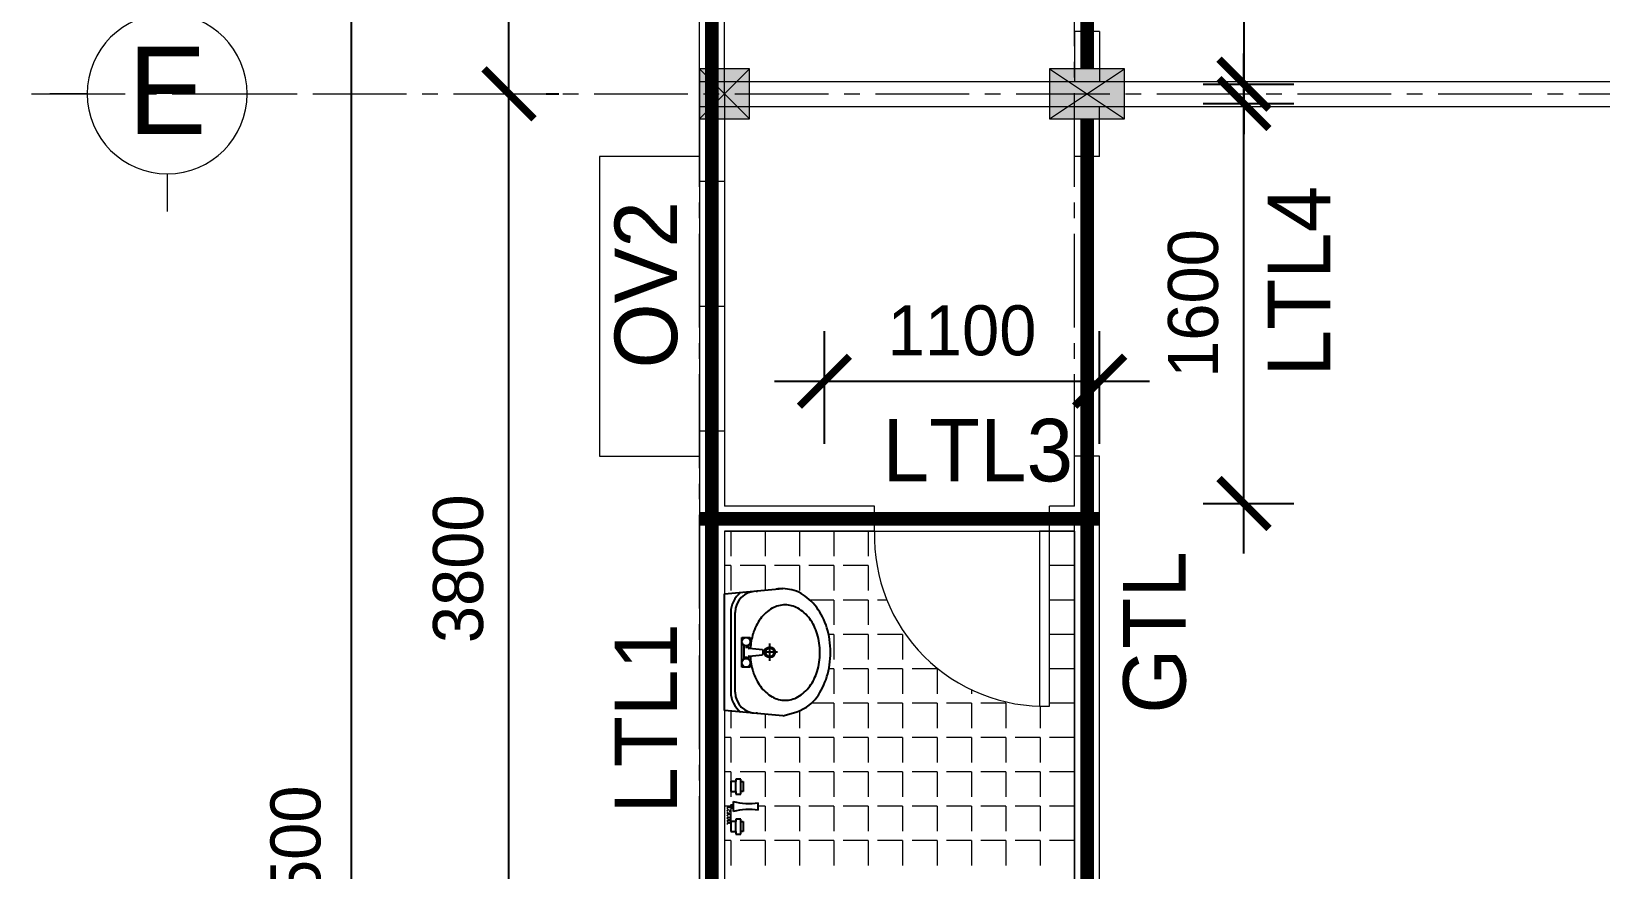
# Model space of a CAD drawing. Header units: inches. Extents: x 566748 to 757280, y 592180 to 740680.
# Drawn here: x 586649 to 592924, y 608908 to 612261 of the extents above; entities that cross this region are included whole.
import ezdxf
from ezdxf.enums import TextEntityAlignment as Align

# ---------------------------------------------------------------- set-up
doc = ezdxf.new("R2010")
doc.units = ezdxf.units.IN
doc.header["$MEASUREMENT"] = 0
for name, pattern in [('ACAD_ISO10W100', [18, 12, -3, 0, -3]), ('CENTER', [2, 1.25, -0.25, 0.25, -0.25]), ('CENTER2', [1.125, 0.75, -0.125, 0.125, -0.125])]:
    doc.linetypes.add(name, pattern=pattern)
for name, color, linetype, lineweight in [('HACTH', 8, 'Continuous', 5), ('NET CB', 2, 'Continuous', 20), ('NET GHI CHU', 7, 'Continuous', 13), ('NET KICH THUOC', 9, 'Continuous', 13), ('NET TRUC', 8, 'ACAD_ISO10W100', 9)]:
    doc.layers.add(name, color=color, linetype=linetype, lineweight=lineweight)
doc.layers.add('TEXT', color=4, linetype='Continuous')
doc.layers.add('THIETBI', color=25, linetype='Continuous')
doc.styles.add('ATTR', font='romans.shx', dxfattribs={"width": 0.8, "height": 0.7})
doc.styles.add('chu dan', font='Fonts5.ttf', dxfattribs={"height": 350})
doc.styles.add('DIM', font='Fonts5.ttf')
doc.styles.add('TEXT2.5', font='Fonts5.ttf', dxfattribs={"height": 250})
doc.dimstyles.new('M 1-100', dxfattribs={"dimtxt": 200, "dimasz": 200, "dimexe": 200, "dimexo": 200, "dimgap": 100, "dimtad": 1, "dimtoh": 1, "dimdec": 0, "dimzin": 0, "dimdsep": 46, "dimtxsty": 'DIM', "dimblk": 'ARCHTICK', "dimcen": 200, "dimdle": 200, "dimadec": 0, "dimazin": 0, "dimtfac": 1, "dimtdec": 0, "dimtix": 1, "dimtofl": 0, "dimtmove": 2, "dimatfit": 3, "dimfxl": 1, "dimtolj": 1, "dimtzin": 0, "dimarcsym": 0})

# ---------------------------------------------------------------- blocks, each defined once
blk = doc.blocks.new('_ArchTick')
at = {"color": 0, "linetype": 'ByBlock', "const_width": 0.15}
blk.add_lwpolyline([(-0.5, -0.5), (0.5, 0.5)], dxfattribs=at)
blk = doc.blocks.new('*D746')
at = {"layer": 'Defpoints', "color": 0}
for p in [(588507.2, 612011.4), (588558.6, 612011.4), (588507.2, 608211.4)]:
    blk.add_point(p, dxfattribs=at)
at = {"layer": 'NET KICH THUOC', "color": 0, "lineweight": -2}
for p, q in [((588558.6, 608011.4), (588558.6, 612211.4)), ((588707.2, 612011.4), (588758.6, 612011.4)), ((588707.2, 608211.4), (588758.6, 608211.4))]:
    blk.add_line(p, q, dxfattribs=at)
at = {"layer": 'NET KICH THUOC', "color": 0, "lineweight": -2, "xscale": 200, "yscale": 200, "zscale": 200}
for p, rotation in [((588558.6, 612011.4), 90), ((588558.6, 608211.4), 270)]:
    blk.add_blockref('_ArchTick', p, dxfattribs=dict(at, rotation=rotation))
at = {"layer": 'NET KICH THUOC', "color": 0, "insert": (588356.4, 610111.4), "char_height": 200, "attachment_point": 5, "rotation": 90, "style": 'DIM'}
blk.add_mtext('\\A1;3800', dxfattribs=at)
blk = doc.blocks.new('*D747')
at = {"layer": 'Defpoints', "color": 0}
for p in [(588507.2, 615811.4), (588558.6, 615811.4), (588507.2, 612011.4)]:
    blk.add_point(p, dxfattribs=at)
at = {"layer": 'NET KICH THUOC', "color": 0, "lineweight": -2}
for p, q in [((588558.6, 611811.4), (588558.6, 616011.4)), ((588707.2, 615811.4), (588758.6, 615811.4)), ((588707.2, 612011.4), (588758.6, 612011.4))]:
    blk.add_line(p, q, dxfattribs=at)
at = {"layer": 'NET KICH THUOC', "color": 0, "lineweight": -2, "xscale": 200, "yscale": 200, "zscale": 200}
for p, rotation in [((588558.6, 615811.4), 90), ((588558.6, 612011.4), 270)]:
    blk.add_blockref('_ArchTick', p, dxfattribs=dict(at, rotation=rotation))
at = {"layer": 'NET KICH THUOC', "color": 0, "insert": (588356.4, 613911.4), "char_height": 200, "attachment_point": 5, "rotation": 90, "style": 'DIM'}
blk.add_mtext('\\A1;3800', dxfattribs=at)
blk = doc.blocks.new('*D749')
at = {"layer": 'Defpoints', "color": 0}
for p in [(587928.4, 619711.4), (588898.3, 619711.4), (588898.3, 597211.4)]:
    blk.add_point(p, dxfattribs=at)
at = {"layer": 'NET KICH THUOC', "color": 0, "lineweight": -2}
for p, q in [((587928.4, 597011.4), (587928.4, 619911.4)), ((588698.3, 619711.4), (587728.4, 619711.4)), ((588698.3, 597211.4), (587728.4, 597211.4))]:
    blk.add_line(p, q, dxfattribs=at)
at = {"layer": 'NET KICH THUOC', "color": 0, "lineweight": -2, "xscale": 200, "yscale": 200, "zscale": 200}
for p, rotation in [((587928.4, 619711.4), 90), ((587928.4, 597211.4), 270)]:
    blk.add_blockref('_ArchTick', p, dxfattribs=dict(at, rotation=rotation))
at = {"layer": 'NET KICH THUOC', "color": 0, "insert": (587706.3, 608872.4), "char_height": 200, "attachment_point": 5, "rotation": 90, "style": 'DIM'}
blk.add_mtext('\\A1;22500', dxfattribs=at)
blk = doc.blocks.new('TRM')
at = {"layer": 'NET GHI CHU', "linetype": 'Continuous', "ltscale": 400}
for p, q in [((0, -150), (0, 0)), ((-320, -470), (-470, -470)), ((320, -470), (470, -470)), ((0, -790), (0, -940))]:
    blk.add_line(p, q, dxfattribs=at)
blk.add_circle((0, -470), 320, dxfattribs=at)
at = {"layer": 'NET GHI CHU', "style": 'chu dan'}
blk.add_attdef('TR', text='', height=350, dxfattribs=at).set_placement((0, -470), align=Align.MIDDLE_CENTER)
blk = doc.blocks.new('*D794')
at = {"layer": 'Defpoints', "color": 0}
for p in [(590920.4, 610861.8), (589820.4, 610411.4), (590920.4, 610411.4)]:
    blk.add_point(p, dxfattribs=at)
at = {"layer": 'NET KICH THUOC', "color": 0, "lineweight": -2}
for p, q in [((589820.4, 610611.4), (589820.4, 611061.8)), ((590920.4, 610611.4), (590920.4, 611061.8)), ((589620.4, 610861.8), (591120.4, 610861.8))]:
    blk.add_line(p, q, dxfattribs=at)
at = {"layer": 'NET KICH THUOC', "color": 0, "lineweight": -2, "xscale": 200, "yscale": 200, "zscale": 200, "rotation": 180}
blk.add_blockref('_ArchTick', (589820.4, 610861.8), dxfattribs=at)
at = {"layer": 'NET KICH THUOC', "color": 0, "lineweight": -2, "xscale": 200, "yscale": 200, "zscale": 200}
blk.add_blockref('_ArchTick', (590920.4, 610861.8), dxfattribs=at)
at = {"layer": 'NET KICH THUOC', "color": 0, "insert": (590370.4, 611064), "char_height": 200, "attachment_point": 5, "style": 'DIM'}
blk.add_mtext('\\A1;1100', dxfattribs=at)
blk = doc.blocks.new('*D795')
at = {"layer": 'Defpoints', "color": 0}
for p in [(591134.5, 611972.6), (591497.5, 611972.6), (591134.5, 610372.6)]:
    blk.add_point(p, dxfattribs=at)
at = {"layer": 'NET KICH THUOC', "color": 0, "lineweight": -2}
for p, q in [((591497.5, 610172.6), (591497.5, 612172.6)), ((591334.5, 611972.6), (591697.5, 611972.6)), ((591334.5, 610372.6), (591697.5, 610372.6))]:
    blk.add_line(p, q, dxfattribs=at)
at = {"layer": 'NET KICH THUOC', "color": 0, "lineweight": -2, "xscale": 200, "yscale": 200, "zscale": 200}
for p, rotation in [((591497.5, 611972.6), 90), ((591497.5, 610372.6), 270)]:
    blk.add_blockref('_ArchTick', p, dxfattribs=dict(at, rotation=rotation))
at = {"layer": 'NET KICH THUOC', "color": 0, "insert": (591295.3, 611172.6), "char_height": 200, "attachment_point": 5, "rotation": 90, "style": 'DIM'}
blk.add_mtext('\\A1;1600', dxfattribs=at)
blk = doc.blocks.new('*D797')
at = {"layer": 'Defpoints', "color": 0}
for p in [(591134.5, 613650.3), (591134.5, 612050.3), (591497.5, 612050.3)]:
    blk.add_point(p, dxfattribs=at)
at = {"layer": 'NET KICH THUOC', "color": 0, "lineweight": -2}
for p, q in [((591497.5, 613850.3), (591497.5, 611850.3)), ((591334.5, 613650.3), (591697.5, 613650.3)), ((591334.5, 612050.3), (591697.5, 612050.3))]:
    blk.add_line(p, q, dxfattribs=at)
at = {"layer": 'NET KICH THUOC', "color": 0, "lineweight": -2, "xscale": 200, "yscale": 200, "zscale": 200}
for p, rotation in [((591497.5, 613650.3), 90), ((591497.5, 612050.3), 270)]:
    blk.add_blockref('_ArchTick', p, dxfattribs=dict(at, rotation=rotation))
at = {"layer": 'NET KICH THUOC', "color": 0, "insert": (591295.3, 612850.3), "char_height": 200, "attachment_point": 5, "rotation": 90, "style": 'DIM'}
blk.add_mtext('\\A1;1600', dxfattribs=at)

msp = doc.modelspace()

# ---------------------------------------------------------------- hatches: boundary and pattern name
at = {"layer": 'HACTH', "ltscale": 5}
h = msp.add_hatch(color=256, dxfattribs=at)
h.paths.add_polyline_path([(589420.4, 612011.4), (589320.4, 612111.4), (589320.4, 611911.4)])
h.paths.add_polyline_path([(589420.4, 612011.4), (589320.4, 611911.4), (589520.4, 611911.4)])
h.paths.add_polyline_path([(589520.4, 612111.4), (589420.4, 612011.4), (589520.4, 611911.4)])
h.paths.add_polyline_path([(589520.4, 612111.4), (589320.4, 612111.4), (589420.4, 612011.4)])
h = msp.add_hatch(color=256, dxfattribs=at)
h.paths.add_polyline_path([(590720.4, 612111.4), (590720.4, 611911.4), (590870.4, 612011.4)])
h.paths.add_polyline_path([(590870.4, 612011.4), (591020.4, 612111.4), (590720.4, 612111.4)])
h.paths.add_polyline_path([(590720.4, 611911.4), (591020.4, 611911.4), (590870.4, 612011.4)])
h.paths.add_polyline_path([(590870.4, 612011.4), (591020.4, 611911.4), (591020.4, 612111.4)])

# ---------------------------------------------------------------- linework, layer by layer
for p, q in [((589465.8, 609270.2), (589465.8, 609260.2)), ((589485.8, 609270.2), (589465.8, 609270.2)), ((589485.8, 609210.2), (589485.8, 609270.2)), ((589485.8, 609260.2), (589495.8, 609260.2)), ((589495.8, 609260.2), (589495.8, 609220.2)), ((589465.8, 609220.2), (589465.8, 609210.2)), ((589465.8, 609210.2), (589485.8, 609210.2)), ((589495.8, 609220.2), (589485.8, 609220.2)), ((589455.8, 609180.2), (589455.8, 609140.2)), ((589555.8, 609145.2), (589555.8, 609175.2)), ((589465.8, 609110.2), (589465.8, 609100.2)), ((589485.8, 609110.2), (589465.8, 609110.2)), ((589485.8, 609050.2), (589485.8, 609110.2)), ((589485.8, 609100.2), (589495.8, 609100.2)), ((589495.8, 609100.2), (589495.8, 609060.2)), ((589465.8, 609060.2), (589465.8, 609050.2)), ((589465.8, 609050.2), (589485.8, 609050.2)), ((589495.8, 609060.2), (589485.8, 609060.2))]:
    msp.add_line(p, q)
for points in [[(589445.8, 609220.2), (589465.8, 609220.2), (589465.8, 609260.2), (589445.8, 609260.2)], [(589455.8, 609165.2), (589445.8, 609165.2), (589445.8, 609155.2), (589455.8, 609155.2)], [(589445.8, 609060.2), (589465.8, 609060.2), (589465.8, 609100.2), (589445.8, 609100.2)]]:
    msp.add_lwpolyline(points, close=True)
for centre, start, end in [((589518.2, 609425.5), 255.73057, 278.5446), ((589518.2, 608894.9), 81.4554, 104.2694)]:
    msp.add_arc(centre, 253.1, start, end)
for p, q in [((589320.4, 612011.4), (589320.4, 612361.4)), ((589420.4, 612011.4), (589420.4, 612361.4)), ((590820.4, 612261.4), (590820.4, 612061.4)), ((590920.4, 612261.4), (590920.4, 612061.4)), ((589320.4, 611911.4), (589520.4, 612111.4)), ((589320.4, 612111.4), (589520.4, 611911.4)), ((589520.4, 612111.4), (589320.4, 612111.4)), ((589320.4, 612111.4), (589320.4, 611911.4)), ((589520.4, 611911.4), (589520.4, 612111.4)), ((590720.4, 611911.4), (591020.4, 612111.4)), ((590720.4, 612111.4), (591020.4, 611911.4)), ((591020.4, 612111.4), (590720.4, 612111.4)), ((590720.4, 612111.4), (590720.4, 611911.4)), ((591020.4, 611911.4), (591020.4, 612111.4)), ((589320.4, 612061.4), (596520.4, 612061.4)), ((589320.4, 612011.4), (589320.4, 611661.4)), ((589420.4, 612011.4), (589420.4, 611661.4)), ((589320.4, 611961.4), (596520.4, 611961.4)), ((590820.4, 611761.4), (590820.4, 611961.4)), ((590920.4, 611761.4), (590920.4, 611961.4)), ((589320.4, 611911.4), (589520.4, 611911.4)), ((590720.4, 611911.4), (591020.4, 611911.4)), ((589320.4, 610661.4), (589320.4, 608211.4)), ((589420.4, 610661.4), (589420.4, 610361.4)), ((590820.4, 610361.4), (590820.4, 610561.4)), ((590920.4, 610361.4), (590920.4, 610561.4)), ((590020.4, 610361.4), (589420.4, 610361.4)), ((590020.4, 610361.4), (589420.4, 610361.4)), ((590020.4, 610261.4), (590020.4, 610361.4)), ((590720.4, 610261.4), (590720.4, 610361.4)), ((590820.4, 610361.4), (590720.4, 610361.4)), ((590820.4, 610361.4), (590720.4, 610361.4)), ((590920.4, 608261.4), (590920.4, 610361.4)), ((589420.4, 610261.4), (589420.4, 608561.4)), ((589420.4, 610261.4), (590020.4, 610261.4)), ((590020.4, 610261.4), (589420.4, 610261.4)), ((589445.4, 610261.4), (589445.4, 610161.4)), ((589582.9, 610261.4), (589582.9, 610161.4)), ((589720.4, 610261.4), (589720.4, 610161.4)), ((589857.9, 610261.4), (589857.9, 610161.4)), ((589995.4, 610261.4), (589995.4, 610161.4)), ((590720.4, 610261.4), (590820.4, 610261.4)), ((590820.4, 610261.4), (590720.4, 610261.4)), ((590820.4, 608261.4), (590820.4, 610261.4)), ((590820.4, 610261.4), (590820.4, 610261.4)), ((590820.4, 610261.4), (590820.4, 608261.4)), ((589445.4, 610123.9), (589420.4, 610123.9)), ((589445.4, 610123.9), (589445.4, 610023.9)), ((589582.9, 610123.9), (589482.9, 610123.9)), ((589582.9, 610123.9), (589582.9, 610025.4)), ((589720.4, 610123.9), (589620.4, 610123.9)), ((589720.4, 610123.9), (589720.4, 610023.9)), ((589857.9, 610123.9), (589757.9, 610123.9)), ((589857.9, 610123.9), (589857.9, 610023.9)), ((589995.4, 610123.9), (589895.4, 610123.9)), ((589995.4, 610123.9), (589995.4, 610023.9)), ((590820.4, 610123.9), (590720.4, 610123.9)), ((589857.9, 609986.4), (589762.1, 609986.4)), ((589857.9, 609986.4), (589857.9, 609886.4)), ((589995.4, 609986.4), (589895.4, 609986.4)), ((589995.4, 609986.4), (589995.4, 609886.4)), ((590069.7, 609986.4), (590032.9, 609986.4)), ((590820.4, 609986.4), (590720.4, 609986.4)), ((589857.9, 609848.9), (589837, 609848.9)), ((589857.9, 609848.9), (589857.9, 609748.9)), ((589995.4, 609848.9), (589895.4, 609848.9)), ((589995.4, 609848.9), (589995.4, 609748.9)), ((590132.9, 609848.9), (590032.9, 609848.9)), ((590132.9, 609848.9), (590132.9, 609748.9)), ((590820.4, 609848.9), (590720.4, 609848.9)), ((589857.9, 609711.4), (589838.2, 609711.4)), ((589857.9, 609711.4), (589857.9, 609611.4)), ((589995.4, 609711.4), (589895.4, 609711.4)), ((589995.4, 609711.4), (589995.4, 609611.4)), ((590132.9, 609711.4), (590032.9, 609711.4)), ((590132.9, 609711.4), (590132.9, 609611.4)), ((590270.4, 609711.4), (590170.4, 609711.4)), ((590270.4, 609711.4), (590270.4, 609611.4)), ((590820.4, 609711.4), (590720.4, 609711.4)), ((590407.9, 609627.2), (590407.9, 609611.4)), ((589857.9, 609573.9), (589768.9, 609573.9)), ((589857.9, 609573.9), (589857.9, 609473.9)), ((589995.4, 609573.9), (589895.4, 609573.9)), ((589995.4, 609573.9), (589995.4, 609473.9)), ((590132.9, 609573.9), (590032.9, 609573.9)), ((590132.9, 609573.9), (590132.9, 609473.9)), ((590270.4, 609573.9), (590170.4, 609573.9)), ((590270.4, 609573.9), (590270.4, 609473.9)), ((590407.9, 609573.9), (590307.9, 609573.9)), ((590407.9, 609573.9), (590407.9, 609473.9)), ((590545.4, 609573.9), (590445.4, 609573.9)), ((590545.4, 609573.9), (590545.4, 609473.9)), ((590820.4, 609573.9), (590720.4, 609573.9)), ((589445.4, 609541.7), (589445.4, 609473.9)), ((589582.9, 609529.2), (589582.9, 609473.9)), ((589720.4, 609543.5), (589720.4, 609473.9)), ((590682.9, 609561.3), (590682.9, 609473.9)), ((589445.4, 609436.4), (589420.4, 609436.4)), ((589445.4, 609436.4), (589445.4, 609336.4)), ((589582.9, 609436.4), (589482.9, 609436.4)), ((589582.9, 609436.4), (589582.9, 609336.4)), ((589720.4, 609436.4), (589620.4, 609436.4)), ((589720.4, 609436.4), (589720.4, 609336.4)), ((589857.9, 609436.4), (589757.9, 609436.4)), ((589857.9, 609436.4), (589857.9, 609336.4)), ((589995.4, 609436.4), (589895.4, 609436.4)), ((589995.4, 609436.4), (589995.4, 609336.4)), ((590132.9, 609436.4), (590032.9, 609436.4)), ((590132.9, 609436.4), (590132.9, 609336.4)), ((590270.4, 609436.4), (590170.4, 609436.4)), ((590270.4, 609436.4), (590270.4, 609336.4)), ((590407.9, 609436.4), (590307.9, 609436.4)), ((590407.9, 609436.4), (590407.9, 609336.4)), ((590545.4, 609436.4), (590445.4, 609436.4)), ((590545.4, 609436.4), (590545.4, 609336.4)), ((590682.9, 609436.4), (590582.9, 609436.4)), ((590682.9, 609436.4), (590682.9, 609336.4)), ((590820.4, 609436.4), (590720.4, 609436.4)), ((589445.4, 609298.9), (589420.4, 609298.9)), ((589445.4, 609298.9), (589445.4, 609198.9)), ((589582.9, 609298.9), (589482.9, 609298.9)), ((589582.9, 609298.9), (589582.9, 609198.9)), ((589720.4, 609298.9), (589620.4, 609298.9)), ((589720.4, 609298.9), (589720.4, 609198.9)), ((589857.9, 609298.9), (589757.9, 609298.9)), ((589857.9, 609298.9), (589857.9, 609198.9)), ((589995.4, 609298.9), (589895.4, 609298.9)), ((589995.4, 609298.9), (589995.4, 609198.9)), ((590132.9, 609298.9), (590032.9, 609298.9)), ((590132.9, 609298.9), (590132.9, 609198.9)), ((590270.4, 609298.9), (590170.4, 609298.9)), ((590270.4, 609298.9), (590270.4, 609198.9)), ((590407.9, 609298.9), (590307.9, 609298.9)), ((590407.9, 609298.9), (590407.9, 609198.9)), ((590545.4, 609298.9), (590445.4, 609298.9)), ((590545.4, 609298.9), (590545.4, 609198.9)), ((590682.9, 609298.9), (590582.9, 609298.9)), ((590682.9, 609298.9), (590682.9, 609198.9)), ((590820.4, 609298.9), (590720.4, 609298.9)), ((589445.4, 609161.4), (589420.4, 609161.4)), ((589445.4, 609161.4), (589445.4, 609061.4)), ((589582.9, 609161.4), (589555.8, 609161.4)), ((589582.9, 609161.4), (589582.9, 609061.4)), ((589720.4, 609161.4), (589620.4, 609161.4)), ((589720.4, 609161.4), (589720.4, 609061.4)), ((589857.9, 609161.4), (589757.9, 609161.4)), ((589857.9, 609161.4), (589857.9, 609061.4)), ((589995.4, 609161.4), (589895.4, 609161.4)), ((589995.4, 609161.4), (589995.4, 609061.4)), ((590132.9, 609161.4), (590032.9, 609161.4)), ((590132.9, 609161.4), (590132.9, 609061.4)), ((590270.4, 609161.4), (590170.4, 609161.4)), ((590270.4, 609161.4), (590270.4, 609061.4)), ((590407.9, 609161.4), (590307.9, 609161.4)), ((590407.9, 609161.4), (590407.9, 609061.4)), ((590545.4, 609161.4), (590445.4, 609161.4)), ((590545.4, 609161.4), (590545.4, 609061.4)), ((590682.9, 609161.4), (590582.9, 609161.4)), ((590682.9, 609161.4), (590682.9, 609061.4)), ((590820.4, 609161.4), (590720.4, 609161.4)), ((589445.4, 609023.9), (589420.4, 609023.9)), ((589445.4, 609023.9), (589445.4, 608923.9)), ((589582.9, 609023.9), (589482.9, 609023.9)), ((589582.9, 609023.9), (589582.9, 608923.9)), ((589720.4, 609023.9), (589620.4, 609023.9)), ((589720.4, 609023.9), (589720.4, 608923.9)), ((589857.9, 609023.9), (589757.9, 609023.9)), ((589857.9, 609023.9), (589857.9, 608923.9)), ((589995.4, 609023.9), (589895.4, 609023.9)), ((589995.4, 609023.9), (589995.4, 608923.9)), ((590132.9, 609023.9), (590032.9, 609023.9)), ((590132.9, 609023.9), (590132.9, 608923.9)), ((590270.4, 609023.9), (590170.4, 609023.9)), ((590270.4, 609023.9), (590270.4, 608923.9)), ((590407.9, 609023.9), (590307.9, 609023.9)), ((590407.9, 609023.9), (590407.9, 608923.9)), ((590545.4, 609023.9), (590445.4, 609023.9)), ((590545.4, 609023.9), (590545.4, 608923.9)), ((590682.9, 609023.9), (590582.9, 609023.9)), ((590682.9, 609023.9), (590682.9, 608923.9)), ((590820.4, 609023.9), (590720.4, 609023.9))]:
    msp.add_line(p, q, dxfattribs=at)
at = {"layer": 'HACTH', "linetype": 'ByBlock', "ltscale": 5}
for p, q in [((590920.4, 612261.4), (590820.4, 612261.4)), ((590920.4, 611761.4), (590820.4, 611761.4)), ((589420.4, 611661.4), (589320.4, 611661.4)), ((589420.4, 610661.4), (589320.4, 610661.4)), ((590920.4, 610561.4), (590820.4, 610561.4))]:
    msp.add_line(p, q, dxfattribs=at)
at = {"layer": 'HACTH', "color": 163, "linetype": 'Continuous'}
for p, q in [((589320.4, 611661.4), (589320.4, 610661.4)), ((589370.4, 610661.4), (589370.4, 611661.4)), ((589420.4, 611661.4), (589420.4, 610661.4)), ((589320.4, 611161.4), (589420.4, 611161.4)), ((590020.4, 610261.4), (590720.4, 610261.4)), ((590720.4, 610261.4), (590680.4, 610261.4)), ((590680.4, 610261.4), (590680.4, 609561.4)), ((590720.4, 609561.4), (590720.4, 610261.4)), ((590680.4, 609561.4), (590720.4, 609561.4))]:
    msp.add_line(p, q, dxfattribs=at)
msp.add_arc((590700.4, 610241.4), 680.3, 178.31532, 271.68468, dxfattribs=at)
at = {"layer": 'NET CB', "color": 1, "linetype": 'CENTER', "ltscale": 250, "const_width": 55}
for points in [[(589370.4, 600511.4), (589370.4, 619711.4)], [(590870.4, 612111.4), (590870.4, 615711.4)], [(590870.4, 611911.4), (590870.4, 608311.4)], [(590920.4, 610311.4), (589320.4, 610311.4)]]:
    msp.add_lwpolyline(points, dxfattribs=at)
at = {"layer": 'NET CB', "ltscale": 800}
msp.add_lwpolyline([(589320.4, 611761.4), (588920.4, 611761.4), (588920.4, 610561.4), (589320.4, 610561.4)], dxfattribs=at)
at = {"layer": 'NET TRUC', "linetype": 'CENTER2', "ltscale": 500}
for points in [[(589320.4, 595326.8), (589320.4, 620199.9)], [(590820.4, 595326.8), (590820.4, 620199.9)], [(586648.9, 612011.4), (599199.1, 612011.4)]]:
    msp.add_lwpolyline(points, dxfattribs=at)
at = {"layer": 'THIETBI', "linetype": 'Continuous'}
for p, q in [((589420.4, 610010.6), (589653.7, 610031.9)), ((589420.4, 609543.9), (589420.4, 610010.6)), ((589547.7, 610021.4), (589553, 610021.4)), ((589445.9, 609936.5), (589445.9, 609618.1)), ((589462.8, 609777.3), (589462.8, 609936.5)), ((589490, 609836.7), (589507, 609836.7)), ((589490, 609777.3), (589490, 609836.7)), ((589507, 609836.7), (589523.9, 609836.7)), ((589523.9, 609836.7), (589523.9, 609792.2)), ((589462.8, 609618.1), (589462.8, 609777.3)), ((589490, 609717.9), (589490, 609777.3)), ((589498.5, 609805), (589498.5, 609749.6)), ((589507, 609802.7), (589507, 609793.9)), ((589507, 609751.8), (589507, 609760.7)), ((589515.4, 609796.9), (589515.4, 609805)), ((589515.4, 609749.6), (589515.4, 609757.7)), ((589573, 609787.4), (589519.3, 609792.7)), ((589519.3, 609761.9), (589573, 609767.2)), ((589523.9, 609762.4), (589523.9, 609717.9)), ((589632.6, 609777.3), (589575.8, 609777.3)), ((589601.5, 609777.3), (589601.5, 609812)), ((589601.5, 609742.6), (589601.5, 609777.3)), ((589507, 609717.9), (589490, 609717.9)), ((589523.9, 609717.9), (589507, 609717.9)), ((589653.7, 609522.7), (589420.4, 609543.9)), ((589553, 609533.2), (589547.7, 609533.2))]:
    msp.add_line(p, q, dxfattribs=at)
for centre, radius in [((589507, 609819.7), 17), ((589507, 609734.9), 17), ((589601.5, 609777.3), 21.2), ((589601.5, 609777.3), 17)]:
    msp.add_circle(centre, radius, dxfattribs=at)
for centre, radius, start, end in [((589547.7, 609936.5), 101.8, 128.24525, 180), ((589547.7, 609936.5), 84.9, 90, 180), ((589653.7, 609887), 144.9, 90, 100.38886), ((589686.7, 609821.7), 151.7, 119.56228, 143.86059), ((589662.8, 609863.8), 103.2, 90, 119.56228), ((589662.8, 609863.8), 103.2, 60.43772, 90), ((589638.9, 609821.7), 151.7, 36.13941, 60.43772), ((589724.5, 609794.1), 198.4, 143.86059, 163.17015), ((589601.2, 609794.1), 198.4, 16.82985, 36.13941), ((589784, 609776.1), 260.6, 163.17015, 176.45866), ((589541.7, 609776.1), 260.6, 0, 16.82985), ((589519.7, 609796.9), 4.24, 180, 264.39294), ((589519.7, 609757.7), 4.24, 95.60706, 180), ((589784, 609776.1), 260.6, 183.0264, 196.82985), ((589555.7, 609777.3), 20, 329.74729, 30.25271), ((589541.7, 609776.1), 260.6, 343.17015, 0), ((589724.5, 609758.1), 198.4, 196.82985, 216.13941), ((589601.2, 609758.1), 198.4, 323.86059, 343.17015), ((589686.7, 609730.6), 151.7, 216.13941, 240.43772), ((589638.9, 609730.6), 151.7, 299.56228, 323.86059), ((589547.7, 609618.1), 101.8, 180, 231.75475), ((589547.7, 609618.1), 84.9, 180, 270), ((589662.8, 609688.4), 103.2, 240.43772, 270), ((589662.8, 609688.4), 103.2, 270, 299.56228)]:
    msp.add_arc(centre, radius, start, end, dxfattribs=at)
msp.add_spline([(589653.7, 609522.7), (589759.3, 609565.6), (589812.5, 609635.4), (589840.8, 609726.5), (589840.8, 609828), (589812.5, 609919.2), (589759.3, 609989), (589689.9, 610027.3), (589653.7, 610031.9)], degree=3, dxfattribs=at)

# ---------------------------------------------------------------- block references
at = {"layer": 'TEXT'}
ref = msp.add_blockref('TRM', (587192.2, 611541.4), dxfattribs=dict(at, xscale=-1, rotation=180))
ref.add_attrib('TR', 'E', dxfattribs={"height": 350, "style": 'chu dan'}).set_placement((587192.2, 612025.6), align=Align.MIDDLE_CENTER)

# ---------------------------------------------------------------- texts
at = {"style": 'ATTR', "text_generation_flag": 4, "width": 0.8, "flags": 9}
msp.add_attdef('ESTCODE', (589445.8, 609160.2), '', height=14, rotation=270, dxfattribs=at)
at = {"layer": 'TEXT', "style": 'TEXT2.5'}
for s, p in [('LTL4', (591843.2, 610881)), ('OV2', (589231.2, 610913)), ('GTL', (591264.7, 609531.5)), ('LTL1', (589231.2, 609132))]:
    msp.add_text(s, height=250, rotation=90, dxfattribs=at).set_placement(p)
msp.add_text('LTL3', height=250, dxfattribs=at).set_placement((590052.4, 610461.1))

# ---------------------------------------------------------------- dimensions: what is measured, and where the dimension line sits
at = {"layer": 'NET KICH THUOC'}
dim = msp.add_linear_dim(base=(587928.4, 619711.4), p1=(588898.3, 597211.4), p2=(588898.3, 619711.4), angle=90, dimstyle='M 1-100', dxfattribs=at)
dim.commit()
dim.dimension.update_dxf_attribs({"geometry": '*D749', "text_midpoint": (587706.3, 608872.4), "dimtype": 160})
for base, p1, p2, angle, picture, middle in [((588558.6, 615811.4), (588507.2, 612011.4), (588507.2, 615811.4), 90, '*D747', (588356.4, 613911.4)), ((591497.5, 612050.3), (591134.5, 613650.3), (591134.5, 612050.3), 270, '*D797', (591295.3, 612850.3)), ((588558.6, 612011.4), (588507.2, 608211.4), (588507.2, 612011.4), 90, '*D746', (588356.4, 610111.4)), ((591497.5, 611972.6), (591134.5, 610372.6), (591134.5, 611972.6), 90, '*D795', (591295.3, 611172.6))]:
    dim = msp.add_linear_dim(base=base, p1=p1, p2=p2, angle=angle, dimstyle='M 1-100', dxfattribs=at)
    dim.commit()
    dim.dimension.update_dxf_attribs({"geometry": picture, "text_midpoint": middle})
dim = msp.add_linear_dim(base=(590920.4, 610861.8), p1=(589820.4, 610411.4), p2=(590920.4, 610411.4), dimstyle='M 1-100', dxfattribs=at)
dim.commit()
dim.dimension.update_dxf_attribs({"geometry": '*D794', "text_midpoint": (590370.4, 611064)})

doc.saveas('drawing.dxf')
